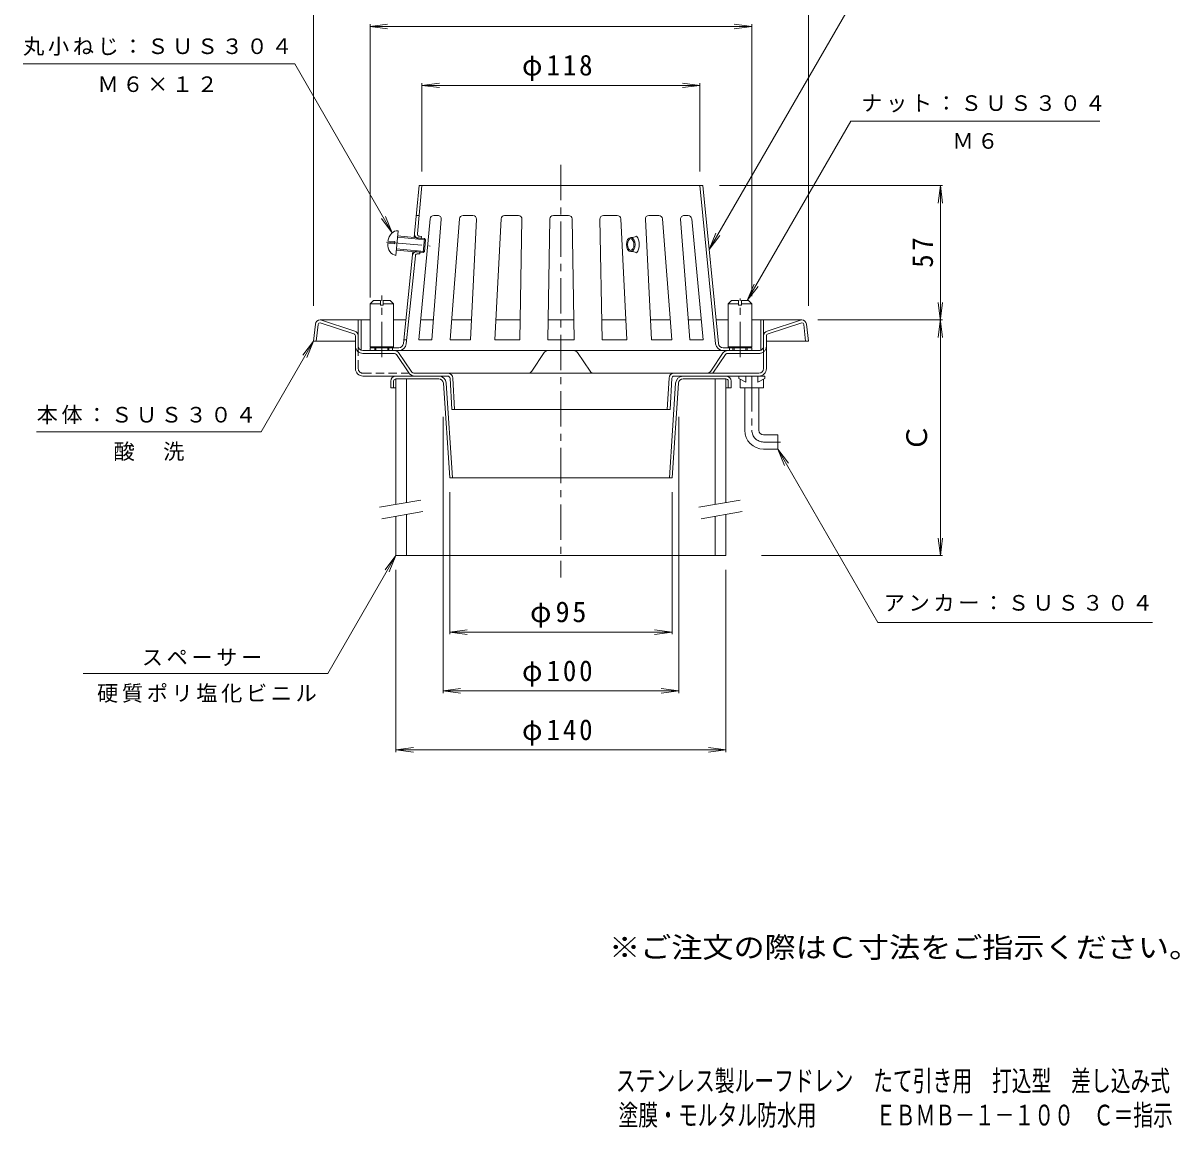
# Model space of a CAD drawing. Units: millimetres, scale not verified, with parts at other scales. Extents: x -287 to 205, y -347 to 378.
# Drawn here: x -287.4 to 203.4, y -346.6 to 122.1 of the extents above; entities that cross this region are included whole.
import ezdxf
from ezdxf.enums import TextEntityAlignment as Align

# ---------------------------------------------------------------- set-up
doc = ezdxf.new("R2010")
doc.units = ezdxf.units.MM
doc.header["$LTSCALE"] = 3
for name, pattern in [('CHAIN1', [8, 5, -1, 1, -1]), ('DASHED1', [1.8, 1.2, -0.6]), ('DOUBLE_CHAIN1', [8.8, 5, -1, 0.6, -0.6, 0.6, -1])]:
    doc.linetypes.add(name, pattern=pattern)
for name, color, linetype, lineweight in [('0-0_通り芯', 3, 'Continuous', 9), ('0-1_躯体', 2, 'Continuous', 9), ('0-2_仕上', 6, 'Continuous', 9), ('0-3_建具', 4, 'Continuous', 9), ('0-4_その他', 7, 'Continuous', 9), ('0-5_寸法', 7, 'Continuous', 9), ('0-B', 4, 'Continuous', 9)]:
    doc.layers.add(name, color=color, linetype=linetype, lineweight=lineweight)
doc.layers.add('F-4_F-4ﾚｲﾔ', color=6, linetype='Continuous')
doc.layers.add('F-5_F-5ﾚｲﾔ', color=2, linetype='Continuous')
doc.styles.add('ＭＳ ゴシック', font='')
doc.styles.get('ＭＳ ゴシック').set_extended_font_data('MS Gothic')

msp = doc.modelspace()

# ---------------------------------------------------------------- linework, layer by layer
at = {"layer": '0-0_通り芯', "linetype": 'CHAIN1'}
for p, q in [((-59.251, 61.924), (-59.251, -113.061)), ((21.749, -27.624), (21.749, -50.624)), ((33.921, -55.624), (26.749, -55.624))]:
    msp.add_line(p, q, dxfattribs=at)
at = {"layer": '0-0_通り芯', "color": 2, "linetype": 'CHAIN1'}
for p, q in [((-135.251, -19.663), (-135.251, 6.604)), ((16.749, -19.663), (16.749, 5.265))]:
    msp.add_line(p, q, dxfattribs=at)
at = {"layer": '0-0_通り芯', "color": 7}
for p, q in [((-140.251, 2.962), (-138.837, 4.376)), ((-140.251, -15.27), (-140.251, 2.962)), ((-140.251, 2.962), (-135.851, 2.962)), ((-138.837, 4.376), (-135.851, 4.376)), ((-134.651, 4.376), (-134.651, 2.376)), ((-131.665, 4.376), (-134.651, 4.376)), ((-134.651, 2.962), (-130.251, 2.962)), ((-130.251, 2.962), (-131.665, 4.376)), ((-130.251, -15.27), (-130.251, 2.962)), ((11.749, 2.962), (13.163, 4.376)), ((11.749, -15.27), (11.749, 2.962)), ((11.749, 2.962), (16.149, 2.962)), ((13.163, 4.376), (16.149, 4.376)), ((16.149, 4.376), (16.149, 2.376)), ((20.335, 4.376), (17.349, 4.376)), ((17.349, 2.962), (21.749, 2.962)), ((21.749, 2.962), (20.335, 4.376)), ((21.749, -15.27), (21.749, 2.962)), ((-139.897, -15.624), (-140.251, -15.27)), ((-140.251, -15.27), (-130.251, -15.27)), ((-139.897, -15.624), (-130.604, -15.624)), ((-130.604, -15.624), (-130.251, -15.27)), ((12.103, -15.624), (11.749, -15.27)), ((11.749, -15.27), (21.749, -15.27)), ((21.396, -15.624), (12.103, -15.624)), ((21.396, -15.624), (21.749, -15.27))]:
    msp.add_line(p, q, dxfattribs=at)
at = {"layer": '0-0_通り芯'}
for p, q in [((-161.461, -3.824), (-145.251, -3.824)), ((-161.282, -3.824), (-146.771, -8.538)), ((26.749, -3.824), (42.959, -3.824)), ((42.78, -3.824), (28.269, -8.538)), ((-163.449, -5.603), (-164.251, -12.824)), ((-162.256, -5.735), (-163.043, -12.824)), ((-161.471, -5.024), (-147.142, -9.68)), ((28.64, -9.68), (42.97, -5.024)), ((43.754, -5.735), (44.542, -12.824)), ((-164.251, -12.824), (-146.451, -12.824)), ((-146.451, -24.424), (-146.451, -10.631)), ((-145.251, -14.824), (-145.251, -10.631)), ((26.749, -24.424), (26.749, -10.631)), ((27.949, -10.631), (27.949, -24.424)), ((-143.251, -16.824), (-129.812, -16.824)), ((-129.918, -18.024), (-143.251, -18.024)), ((-129.09, -18.463), (-123.839, -26.218)), ((-128.156, -17.702), (-122.846, -25.545)), ((-71.656, -25.545), (-66.346, -17.702)), ((-64.69, -16.824), (-53.812, -16.824)), ((-46.846, -25.545), (-52.156, -17.702)), ((-143.251, -27.624), (-107.309, -27.624)), ((24.749, -26.424), (-121.19, -26.424)), ((-106.311, -28.557), (-105.571, -41.824)), ((-105.114, -28.477), (-104.369, -41.824)), ((-13.388, -28.477), (-14.133, -41.824)), ((-12.191, -28.557), (-12.931, -41.824)), ((-11.193, -27.624), (24.749, -27.624)), ((18.749, -32.624), (18.749, -50.624)), ((24.749, -50.624), (24.749, -32.624)), ((-105.571, -41.824), (-12.931, -41.824)), ((26.749, -58.624), (32.749, -58.624))]:
    msp.add_line(p, q, dxfattribs=at)
at = {"layer": '0-0_通り芯', "linetype": 'DASHED1'}
for p, q in [((-145.251, -24.424), (-145.251, -14.824)), ((-143.251, -26.424), (-121.19, -26.424))]:
    msp.add_line(p, q, dxfattribs=at)
at = {"layer": '0-0_通り芯', "color": 2}
for p, q in [((-138.251, -15.624), (-138.251, -16.824)), ((-132.251, -16.824), (-138.251, -16.824)), ((-137.751, -15.624), (-137.751, -16.824)), ((-132.751, -15.624), (-132.751, -16.824)), ((-132.251, -15.624), (-132.251, -16.824)), ((13.749, -15.624), (13.749, -16.824)), ((14.249, -15.624), (14.249, -16.824)), ((19.249, -15.624), (19.249, -16.824)), ((19.749, -15.624), (19.749, -16.824)), ((16.249, -28.624), (16.249, -27.624)), ((19.224, -30.228), (16.249, -28.624)), ((16.749, -32.624), (16.749, -28.893)), ((19.224, -30.228), (19.224, -27.624)), ((24.274, -30.228), (24.274, -27.624)), ((24.274, -30.228), (27.249, -28.624)), ((26.749, -32.624), (26.749, -28.893)), ((16.749, -32.624), (26.749, -32.624))]:
    msp.add_line(p, q, dxfattribs=at)
at = {"layer": '0-0_通り芯', "linetype": 'DOUBLE_CHAIN1'}
for p, q in [((9.654, -17.702), (4.344, -25.545)), ((10.588, -18.463), (5.198, -26.424)), ((11.31, -16.824), (24.749, -16.824)), ((11.416, -18.024), (24.749, -18.024))]:
    msp.add_line(p, q, dxfattribs=at)
at = {"layer": '0-0_通り芯', "color": 7}
for points in [[(-135.851, 4.376), (-135.851, 2.376), (-134.651, 2.376)], [(17.349, 4.376), (17.349, 2.376), (16.149, 2.376)]]:
    msp.add_lwpolyline(points, dxfattribs=at)
at = {"layer": '0-0_通り芯'}
for points in [[(44.947, -5.603), (45.749, -12.824), (27.949, -12.824)], [(26.749, -52.624), (32.749, -52.624), (32.749, -58.624)]]:
    msp.add_lwpolyline(points, dxfattribs=at)
at = {"layer": '0-0_通り芯', "color": 2}
msp.add_lwpolyline([(27.249, -28.624), (27.249, -27.624), (24.274, -27.624)], dxfattribs=at)
at = {"layer": '0-0_通り芯'}
for centre, radius, start, end in [((-161.461, -5.824), 2, 90, 173.66008), ((42.959, -5.824), 2, 6.33992, 90), ((-161.461, -5.824), 0.8, 90.77011, 173.66008), ((-147.451, -10.631), 1, 0, 71.99969), ((-147.451, -10.631), 2.2, 0, 71.99969), ((28.949, -10.631), 2.2, 107.99934, 180), ((28.949, -10.631), 1, 107.99934, 180), ((42.959, -5.824), 0.8, 6.33992, 89.22049), ((-143.251, -14.824), 3.2, 180, 270), ((-143.251, -14.824), 2, 180, 270), ((-129.918, -19.024), 1, 34.09937, 90), ((-129.812, -18.824), 2, 34.10103, 90), ((-64.69, -18.824), 2, 90, 145.89876), ((-53.812, -18.824), 2, 34.10124, 90), ((-143.251, -24.424), 3.2, 180, 270), ((24.749, -24.424), 2, 270, 0), ((24.749, -24.424), 3.2, 270, 0), ((-121.19, -24.424), 3.2, 214.10107, 270), ((-121.19, -24.424), 2, 214.10103, 270), ((-107.309, -28.624), 2.2, 3.82048, 90), ((-107.309, -28.624), 1, 3.82048, 90), ((-73.312, -24.424), 2, 270, 325.89876), ((-45.19, -24.424), 2, 214.10124, 270), ((-11.193, -28.624), 2.2, 90, 176.17952), ((-11.193, -28.624), 1, 90, 176.17952), ((26.749, -50.624), 8, 180, 270), ((26.749, -50.624), 2, 180, 270)]:
    msp.add_arc(centre, radius, start, end, dxfattribs=at)
at = {"layer": '0-0_通り芯', "linetype": 'DOUBLE_CHAIN1'}
for centre, radius, start, end in [((11.31, -18.824), 2, 90, 145.89897), ((11.416, -19.024), 1, 90, 145.90063), ((24.749, -14.824), 2, 270, 0), ((24.749, -14.824), 3.2, 270, 0), ((2.688, -24.424), 2, 270, 325.89897)]:
    msp.add_arc(centre, radius, start, end, dxfattribs=at)
at = {"layer": '0-0_通り芯', "linetype": 'DASHED1'}
msp.add_arc((-143.251, -24.424), 2, 180, 270, dxfattribs=at)
at = {"layer": '0-0_通り芯', "linetype": 'CHAIN1'}
msp.add_arc((26.749, -50.624), 5, 180, 270, dxfattribs=at)
at = {"layer": '0-1_躯体'}
for p, q in [((-145.251, -3.824), (-145.251, -15.824)), ((-145.251, -3.824), (-140.251, -3.824)), ((-144.051, -3.841), (-144.051, -16.657)), ((-130.251, -3.824), (-125.055, -3.824)), ((-118.798, -3.824), (-113.323, -3.824)), ((-105.61, -3.824), (-97.223, -3.824)), ((-86.831, -3.824), (-76.543, -3.823)), ((-64.725, -3.823), (-53.777, -3.823)), ((-41.959, -3.823), (-31.671, -3.823)), ((-21.279, -3.823), (-12.892, -3.823)), ((-5.178, -3.823), (0.296, -3.823)), ((11.749, -3.824), (6.593, -3.824)), ((26.749, -3.824), (21.749, -3.824)), ((25.549, -3.841), (25.549, -16.657)), ((26.749, -3.824), (26.749, -15.824))]:
    msp.add_line(p, q, dxfattribs=at)
at = {"layer": '0-2_仕上'}
for p, q in [((-121.343, 32.856), (-119.456, 53.176)), ((-120.148, 32.745), (-118.251, 53.176)), ((0.954, 53.176), (-119.456, 53.176)), ((-0.251, 53.176), (6.386, -13.92)), ((7.581, -13.809), (0.954, 53.176)), ((-119.43, 40.476), (-120.635, 40.476)), ((-111.526, 40.476), (-113.24, 40.476)), ((-96.57, 40.476), (-100.803, 40.476)), ((-77.294, 40.476), (-83.174, 40.476)), ((-62.476, 40.476), (-56.025, 40.476)), ((-41.207, 40.476), (-35.328, 40.476)), ((-21.932, 40.476), (-17.698, 40.476)), ((-6.976, 40.476), (-5.261, 40.476)), ((-110.03, 38.861), (-113.979, -12.324)), ((-102.299, 39.092), (-106.266, -12.324)), ((-95.072, 38.901), (-97.651, -12.324)), ((-84.672, 39.052), (-87.259, -12.324)), ((-75.795, 38.95), (-76.691, -12.324)), ((-63.976, 39.003), (-64.874, -12.324)), ((-54.526, 39.003), (-53.628, -12.324)), ((-42.707, 38.95), (-41.81, -12.324)), ((-33.83, 39.052), (-31.243, -12.324)), ((-23.43, 38.901), (-20.851, -12.324)), ((-16.203, 39.092), (-12.236, -12.324)), ((-8.471, 38.861), (-4.522, -12.324)), ((-3.768, 39.118), (1.1, -12.324)), ((-132.659, 29.653), (-129.789, 29.396)), ((-129.306, 23.579), (-128.369, 34.037)), ((-128.615, 31.298), (-116.662, 30.228)), ((-128.57, 31.796), (-117.116, 30.771)), ((-121.5, 31.163), (-121.343, 32.856)), ((-120.7, 31.089), (-118.513, 30.886)), ((-119.356, 30.462), (-118.559, 30.388)), ((-119.245, 31.657), (-118.448, 31.583)), ((-118.559, 30.388), (-118.448, 31.583)), ((-117.651, 24.795), (-117.116, 30.771)), ((-117.116, 30.771), (-116.662, 30.228)), ((-117.108, 25.248), (-116.662, 30.228)), ((-132.749, 28.657), (-129.878, 28.4)), ((-129.878, 28.4), (-129.789, 29.396)), ((-129.105, 25.82), (-117.651, 24.795)), ((-129.06, 26.318), (-117.108, 25.248)), ((-126.082, -13.809), (-122.07, 25.19)), ((-121.255, 25.115), (-119.068, 24.912)), ((-119.818, 25.484), (-119.021, 25.41)), ((-119.132, 24.215), (-119.021, 25.419)), ((-117.651, 24.795), (-117.108, 25.248)), ((-121.017, 23.385), (-124.887, -13.92)), ((-119.929, 24.289), (-119.132, 24.215)), ((-124.722, -12.324), (-125.93, -12.324)), ((-106.266, -12.324), (-97.651, -12.324)), ((-87.259, -12.324), (-76.691, -12.324)), ((-53.628, -12.324), (-64.874, -12.324)), ((-31.243, -12.324), (-41.81, -12.324)), ((-12.236, -12.324), (-20.851, -12.324)), ((1.1, -12.324), (-4.522, -12.324)), ((-140.251, -15.624), (-140.251, -16.824)), ((-128.074, -15.624), (-140.251, -15.624)), ((21.749, -16.824), (-140.251, -16.824)), ((-130.751, -15.624), (-130.751, -16.824)), ((9.572, -15.624), (21.749, -15.624)), ((12.249, -15.624), (12.249, -16.824)), ((21.749, -15.624), (21.749, -16.824))]:
    msp.add_line(p, q, dxfattribs=at)
at = {"layer": '0-2_仕上', "linetype": 'CHAIN1'}
msp.add_line((-133.257, 29.204), (-114.673, 27.54), dxfattribs=at)
at = {"layer": '0-2_仕上'}
msp.add_lwpolyline([(-114.734, 39.118), (-119.602, -12.324), (-113.979, -12.324)], dxfattribs=at)
for centre, radius, start, end in [((-113.24, 38.976), 1.5, 90, 174.59433), ((-111.526, 38.976), 1.5, 355.58849, 90), ((-100.803, 38.976), 1.5, 90, 175.58849), ((-96.57, 38.976), 1.5, 357.11684, 90), ((-83.174, 38.976), 1.5, 90, 177.11684), ((-77.294, 38.976), 1.5, 358.99741, 90), ((-62.476, 38.976), 1.5, 90, 178.99875), ((-56.025, 38.976), 1.5, 1.00125, 90), ((-41.207, 38.976), 1.5, 90, 181.00259), ((-35.328, 38.976), 1.5, 2.88316, 90), ((-21.932, 38.976), 1.5, 90, 182.88316), ((-17.698, 38.976), 1.5, 4.41151, 90), ((-6.976, 38.976), 1.5, 90, 184.41151), ((-5.261, 38.976), 1.5, 5.40567, 90), ((-119.152, 32.653), 2.2, 174.69502, 264.69502), ((-119.152, 32.653), 1, 174.69502, 264.69502), ((-29.18, 34.867), 3.731, 262.95424, 302.66263), ((-120.021, 23.293), 2.2, 84.69502, 174.69502), ((-29.18, 21.486), 3.731, 57.33737, 97.04576), ((-120.021, 23.293), 1, 84.69502, 174.69502), ((-128.074, -13.624), 2, 270, 354.69502), ((-128.074, -13.624), 3.2, 270, 354.69502), ((9.572, -13.624), 3.2, 185.30498, 270), ((9.572, -13.624), 2, 185.30498, 270)]:
    msp.add_arc(centre, radius, start, end, dxfattribs=at)
for centre, major_axis, ratio, start_param, end_param in [((-128.838, 28.808), (0.468, 5.229), 0.7428, 6.2831853, 7.7585936), ((-29.638, 28.176), (0, -4.845), 0.7493, 0.7486654, 2.3929272), ((-128.838, 28.808), (0.468, 5.229), 0.7428, 1.6661844, 3.1415927)]:
    msp.add_ellipse(centre, major_axis=major_axis, ratio=ratio, start_param=start_param, end_param=end_param, dxfattribs=at)
for major_axis, ratio in [((0, -2.988), 0.6223), ((0, -2.49), 0.5469)]:
    msp.add_ellipse((-29.638, 28.176), major_axis=major_axis, ratio=ratio, dxfattribs=at)
at = {"layer": '0-3_建具'}
for p, q in [((-129.251, -28.824), (-129.251, -82.08)), ((-124.751, -28.824), (-124.751, -81.286)), ((6.249, -28.824), (6.249, -82.08)), ((10.749, -28.824), (10.749, -81.286)), ((-129.251, -87.157), (-129.251, -103.824)), ((-124.751, -86.364), (-124.751, -103.824)), ((6.249, -87.157), (6.249, -103.824)), ((10.749, -86.364), (10.749, -103.824)), ((10.749, -103.824), (-129.251, -103.824))]:
    msp.add_line(p, q, dxfattribs=at)
at = {"layer": '0-3_建具', "color": 7}
for p, q in [((-118.687, -80.217), (-136.184, -83.302)), ((16.814, -80.217), (-0.683, -83.302)), ((-117.818, -85.141), (-135.315, -88.226)), ((17.682, -85.141), (0.185, -88.226))]:
    msp.add_line(p, q, dxfattribs=at)
at = {"layer": '0-4_その他'}
for p, q in [((-164.251, 146.604), (-164.251, 2.176)), ((45.749, 146.604), (45.749, 2.176)), ((-140.251, 120.704), (-132.815, 121.683)), ((-140.251, 121.604), (-140.251, 5.709)), ((-140.251, 120.704), (-132.815, 119.725)), ((-140.251, 120.704), (21.749, 120.704)), ((21.749, 120.704), (14.313, 121.683)), ((21.749, 120.704), (14.313, 119.725)), ((21.749, 121.604), (21.749, 6.205)), ((-118.251, 95.704), (-110.815, 96.683)), ((-118.251, 96.604), (-118.251, 59.192)), ((-118.251, 95.704), (-110.815, 94.725)), ((-118.251, 95.704), (-0.251, 95.704)), ((-0.251, 95.704), (-7.687, 96.683)), ((-0.251, 95.704), (-7.687, 94.725)), ((-0.251, 96.604), (-0.251, 59.192)), ((8.069, 53.176), (102.636, 53.176)), ((101.736, 53.176), (100.757, 45.74)), ((101.736, -103.824), (101.736, 53.176)), ((101.736, 53.176), (102.715, 45.74)), ((102.715, 3.612), (100.757, -11.26)), ((100.757, 3.612), (102.715, -11.26)), ((49.741, -3.824), (102.636, -3.824)), ((-109.251, -162.12), (-109.251, -44.919)), ((-9.251, -162.12), (-9.251, -44.919)), ((-106.451, -137.12), (-106.451, -76.824)), ((-12.051, -137.12), (-12.051, -76.824)), ((101.736, -103.824), (100.757, -96.388)), ((101.736, -103.824), (102.715, -96.388)), ((25.875, -103.824), (102.636, -103.824)), ((-129.251, -187.12), (-129.251, -109.824)), ((10.749, -187.12), (10.749, -109.824)), ((-106.451, -136.22), (-99.015, -135.241)), ((-106.451, -136.22), (-12.051, -136.22)), ((-106.451, -136.22), (-99.015, -137.199)), ((-12.051, -136.22), (-19.487, -135.241)), ((-12.051, -136.22), (-19.487, -137.199)), ((-109.251, -161.22), (-101.815, -160.241)), ((-109.251, -161.22), (-9.251, -161.22)), ((-109.251, -161.22), (-101.815, -162.199)), ((-9.251, -161.22), (-16.687, -160.241)), ((-9.251, -161.22), (-16.687, -162.199)), ((-129.251, -186.22), (-121.815, -185.241)), ((-129.251, -186.22), (10.749, -186.22)), ((-129.251, -186.22), (-121.815, -187.199)), ((10.749, -186.22), (3.313, -185.241)), ((10.749, -186.22), (3.313, -187.199))]:
    msp.add_line(p, q, dxfattribs=at)
at = {"layer": '0-5_寸法'}
for p, q in [((3.64, 26.028), (67.577, 136.771)), ((-172.136, 104.805), (-287.45, 104.805)), ((-130.794, 33.2), (-172.136, 104.805)), ((19.807, 4.376), (63.72, 80.436)), ((169.475, 80.436), (63.72, 80.436)), ((-130.794, 33.2), (-133.665, 40.129)), ((-130.794, 33.2), (-135.36, 39.15)), ((3.64, 26.028), (6.51, 32.957)), ((3.64, 26.028), (8.206, 31.978)), ((19.807, 4.376), (22.677, 11.305)), ((19.807, 4.376), (24.372, 10.326)), ((-164.251, -12.824), (-186.439, -51.254)), ((-164.251, -12.824), (-168.817, -18.774)), ((-164.251, -12.824), (-167.121, -19.753)), ((-186.439, -51.254), (-281.721, -51.254)), ((32.749, -58.624), (75.217, -132.18)), ((32.749, -58.624), (37.315, -64.574)), ((32.749, -58.624), (35.619, -65.553)), ((-129.251, -103.824), (-158.091, -153.777)), ((-129.251, -103.824), (-133.817, -109.774)), ((-129.251, -103.824), (-132.121, -110.753)), ((75.217, -132.18), (191.715, -132.18)), ((-158.091, -153.777), (-262.046, -153.777))]:
    msp.add_line(p, q, dxfattribs=at)
at = {"layer": '0-B'}
for p, q in [((-129.251, -27.624), (-111.122, -27.624)), ((-111.122, -28.824), (-129.251, -28.824)), ((10.749, -27.624), (-7.519, -27.624)), ((-7.38, -28.824), (10.749, -28.824)), ((-131.451, -29.824), (-131.451, -32.624)), ((-129.251, -32.624), (-131.451, -32.624)), ((-130.251, -29.824), (-130.251, -32.624)), ((-109.126, -30.691), (-106.451, -70.824)), ((-105.248, -70.824), (-107.931, -30.611)), ((-13.254, -70.824), (-10.571, -30.611)), ((-9.375, -30.691), (-12.051, -70.824)), ((10.749, -32.624), (12.949, -32.624)), ((11.749, -29.824), (11.749, -32.624)), ((12.949, -29.824), (12.949, -32.624)), ((-106.451, -70.824), (-12.051, -70.824))]:
    msp.add_line(p, q, dxfattribs=at)
for centre, radius, start, end in [((-129.251, -29.824), 2.2, 90, 180), ((-129.251, -29.824), 1, 90, 180), ((-111.122, -30.824), 3.203, 3.81444, 90), ((-111.122, -30.824), 2, 3.81444, 90), ((-7.38, -30.824), 3.203, 92.48692, 176.18556), ((-7.38, -30.824), 2, 90, 176.18556), ((10.749, -29.824), 2.2, 0, 90), ((10.749, -29.824), 1, 0, 90)]:
    msp.add_arc(centre, radius, start, end, dxfattribs=at)

# ---------------------------------------------------------------- texts
at = {"layer": '0-4_その他', "color": 2, "style": 'ＭＳ ゴシック'}
msp.add_text('Ｃ', height=8.798, rotation=90, dxfattribs=at).set_placement((98.736, -59.824), align=Align.BOTTOM_LEFT)
at = {"layer": '0-4_その他', "color": 2, "char_height": 8.798, "attachment_point": 7, "style": 'ＭＳ ゴシック'}
for s, insert in [('\\T1.21;\\W0.95;φ118', (-75.751, 97.504)), ('\\T1.19;φ95', (-72.376, -134.42)), ('\\T1.21;\\W0.95;φ100', (-75.751, -159.42)), ('\\T1.21;\\W0.95;φ140', (-75.751, -184.42))]:
    msp.add_mtext(s, dxfattribs=dict(at, insert=insert))
at = {"layer": '0-4_その他', "color": 2, "insert": (98.736, 18.301), "char_height": 8.798, "attachment_point": 7, "rotation": 90, "style": 'ＭＳ ゴシック'}
msp.add_mtext('\\T1.27;\\W0.95;57', dxfattribs=at)
at = {"layer": '0-5_寸法', "char_height": 6.598, "attachment_point": 7, "style": 'ＭＳ ゴシック'}
for s, insert in [('\\T1.17;丸小ねじ：ＳＵＳ３０４', (-287.45, 108.247)), ('\\T1.17;Ｍ６×１２', (-255.905, 92.78)), ('\\T1.17;ナット：ＳＵＳ３０４', (68.184, 84.197)), ('\\T1.17;Ｍ６', (106.847, 68.704)), ('\\T1.17;本体：ＳＵＳ３０４', (-281.721, -48.051)), ('\\T1.17;酸\u3000洗', (-249.08, -63.642)), ('\\T1.17;アンカー：ＳＵＳ３０４', (77.715, -127.465)), ('\\T1.17;スペーサー', (-237.111, -150.661)), ('\\T1.17;硬質ポリ塩化ビニル', (-256.08, -166.232))]:
    msp.add_mtext(s, dxfattribs=dict(at, insert=insert))
at = {"layer": 'F-4_F-4ﾚｲﾔ', "style": 'ＭＳ ゴシック', "width": 0.7}
for s, p in [('ステンレス製ルーフドレン\u3000たて引き用\u3000打込型\u3000差し込み式', (-35.971, -333.642)), ('塗膜・モルタル防水用\u3000\u3000\u3000ＥＢＭＢ－１－１００\u3000Ｃ＝指示', (-34.807, -348.192))]:
    msp.add_text(s, height=8.798, dxfattribs=at).set_placement(p, align=Align.BOTTOM_LEFT)
at = {"layer": 'F-5_F-5ﾚｲﾔ', "style": 'ＭＳ ゴシック', "width": 1.1}
msp.add_text('※ご注文の際はＣ寸法をご指示ください。', height=8.798, dxfattribs=at).set_placement((-38.82, -277.02), align=Align.BOTTOM_LEFT)

doc.saveas('drawing.dxf')
